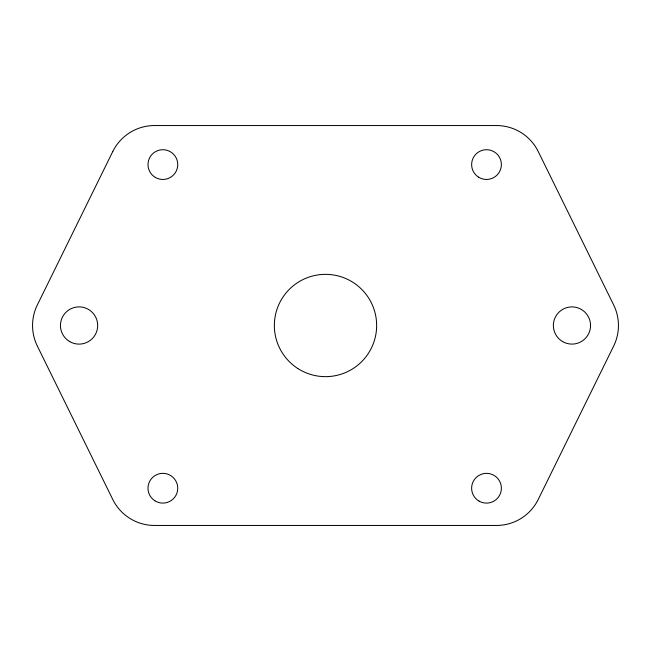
<?xml version="1.0" encoding="UTF-8"?>
<svg xmlns="http://www.w3.org/2000/svg" width="651" height="651" viewBox="0 0 651 651"><rect width="100%" height="100%" fill="white"/><g stroke="black" fill="none" stroke-linecap="round" stroke-linejoin="round"><path stroke-width="0.98" d="M112.769 151.528L37.327 304.977A46.514 46.514 0 0 0 37.319 346.015L112.769 499.472A46.498 46.498 0 0 0 154.499 525.455L496.501 525.455A46.498 46.498 0 0 0 538.231 499.472L613.681 346.015A46.514 46.514 0 0 0 613.673 304.977L538.231 151.528A46.498 46.498 0 0 0 496.501 125.545L154.499 125.545A46.498 46.498 0 0 0 112.769 151.528M155.426 177.471A14.883 14.883 0 0 0 177.747 164.581A14.883 14.883 0 0 0 155.426 151.699A14.883 14.883 0 0 0 155.426 177.471M154.857 500.765A14.883 14.883 0 0 0 177.731 488.893A14.883 14.883 0 0 0 156.004 475.018A14.883 14.883 0 0 0 154.857 500.765M478.501 177.129A14.883 14.883 0 0 0 501.368 165.248A14.883 14.883 0 0 0 479.649 151.382A14.883 14.883 0 0 0 478.501 177.129M479.063 501.115A14.883 14.883 0 0 0 501.384 488.226A14.883 14.883 0 0 0 479.063 475.336A14.883 14.883 0 0 0 479.063 501.115M562.651 341.604A18.602 18.602 0 0 0 590.555 325.5A18.602 18.602 0 0 0 562.651 309.396A18.602 18.602 0 0 0 562.651 341.604M69.755 341.62A18.619 18.619 0 0 0 97.683 325.5A18.619 18.619 0 0 0 69.755 309.38A18.619 18.619 0 0 0 69.755 341.62M297.776 368.482A51.152 51.152 0 0 0 376.587 328.014A51.152 51.152 0 0 0 302.137 279.995A51.152 51.152 0 0 0 297.776 368.482"/></g></svg>
